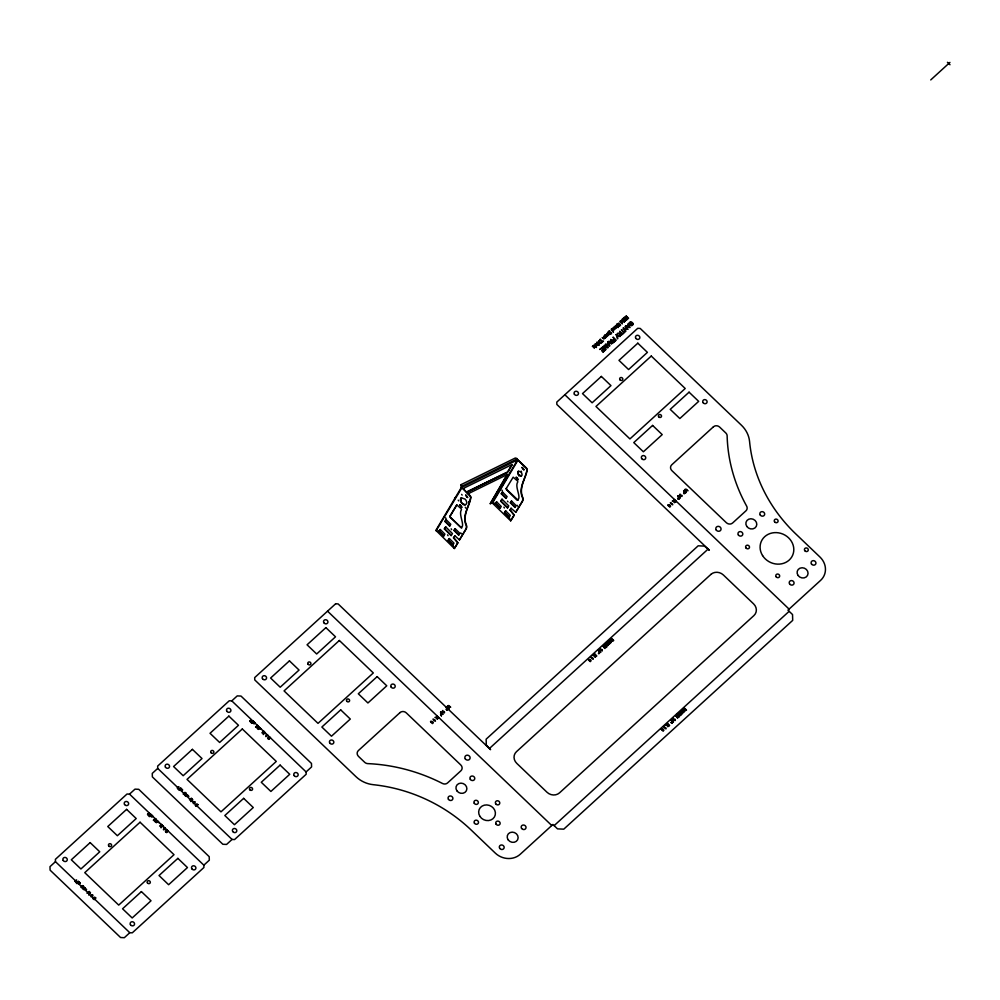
<?xml version="1.0" encoding="UTF-8"?>
<svg xmlns="http://www.w3.org/2000/svg" width="1000" height="1000" viewBox="0 0 1000 1000"><rect width="100%" height="100%" fill="white"/><g stroke="black" fill="none" stroke-linecap="round" stroke-linejoin="round"><path stroke-width="1.5" d="M445.588 517.788L446.075 518.65M453.137 545.862L453.638 546.675M460.812 532.95L461.325 533.763M501.912 490.112L502.413 490.925M503.888 507.163L504.4 507.975M517.137 505.275L517.625 506.125M510.975 508.225L515.788 512.225L522.225 501.4A5.763 5.213 24.4 0 0 522.55 497.837C517.925 487.713 525.887 478.375 526.975 469.55A6.85 6.188 24.4 0 0 525.988 467.987L517.6 459.888L461.987 487.212L461.05 485.962L461.163 484.613L515.3 458.013L516.775 458.413L517.562 459.9L491.962 502.95L490.325 503.75L506.863 474.8M461.488 487.15L469.663 495.662A6.85 6.188 24.4 0 1 470.65 497.225C469.562 506.05 461.6 515.388 466.225 525.525A5.763 5.213 24.4 0 1 465.9 529.087L459.462 539.913L455.1 535.95L453.488 537.863L457.713 542.863L454.35 548.525L435.887 530.337L461.688 486.912M461.625 494.387L462.15 495.1M438.038 530.763L438.387 531.562M447.562 534.837L448.05 535.7M451.15 528.812L451.662 529.625M458.188 500.188L458.713 500.887M465.288 507.25L465.775 508.113M468.725 501.463L469.237 502.275M494.225 503.025L494.613 503.975M507.475 501.138L508 501.838M509.462 518.188L509.95 519.038M518.538 475.238L519.025 476.087M521.163 471.1L521.512 471.9M466.95 492.488L506.287 473.162A6.837 6.175 24.4 0 0 508.45 471.225L512 464.75L508.15 470.925A6.837 6.175 24.4 0 1 505.988 472.863L466.637 492.188M518.587 471.1L521.025 472.163A4.525 4.088 24.4 0 1 521.788 473.35L522.087 474.975L521.188 476.15M598.525 653.325L599.438 653.375L598.475 653.7M518.175 471.488L518.275 473.762A4.525 4.088 24.4 0 0 519.05 474.938L521.163 476.05M459.462 539.913L466.188 528.95A5.763 5.213 24.4 0 0 466.512 525.375C461.887 515.25 469.85 505.913 470.938 497.088A6.85 6.188 24.4 0 0 469.95 495.525L462 487.562L461.163 484.613M515.788 512.225L522.513 501.262A5.763 5.213 24.4 0 0 522.837 497.7C518.212 487.562 526.175 478.225 527.263 469.4A6.85 6.188 24.4 0 0 526.275 467.837L518.038 460.025L492.438 503.075L510.675 520.837L514.325 515.037L510.1 510.05L514.038 515.175L510.675 520.837M456.812 504.925L460.962 508.5A1.512 1.375 24.4 0 1 461.425 509.65C458.113 514.612 465.7 525.95 461.012 527.7L450.613 517.362A1.363 1.225 24.4 0 1 450.225 515.988L456.812 504.925L449.938 516.138A1.363 1.225 24.4 0 0 450.325 517.5L461.737 528M455.3 497.525L454.6 498.7M461.562 486.475L517.288 458.913M436.112 530.763L462 487.562M439.137 531.325L440.238 529.475L444.9 534.125L443.812 535.975L439.137 531.325L440.363 529.6M444.988 521.487L446.087 519.637L450.763 524.288L449.663 526.138L444.988 521.487L446.213 519.763M444.387 528.938L445.65 526.825L452.438 533.575L451.175 535.688L444.387 528.938L445.775 526.95M448.175 540.325L449.275 538.475L453.95 543.138L452.85 544.975L448.175 540.325L449.4 538.612M454.038 530.487L455.125 528.638L459.8 533.288L458.713 535.138L454.038 530.487L455.262 528.763M453.488 537.863L454.837 535.925M453.775 537.725L458 542.725L454.35 548.525M490.188 503.65L507.587 474.375L468.2 493.738M495.462 503.638L496.55 501.8L501.225 506.45L500.138 508.288L495.462 503.638L496.688 501.925M501.312 493.8L502.413 491.95L507.088 496.613L505.988 498.45L501.312 493.8L502.537 492.088M506.262 488.45L513.175 477.175L517.288 480.812A1.512 1.375 24.4 0 1 517.75 481.975C514.212 486.962 522.525 498.55 517 500.112L506.65 489.825A1.363 1.225 24.4 0 1 506.262 488.45L506.55 488.312A1.363 1.225 24.4 0 0 506.938 489.675L518.112 500.25M500.712 501.262L501.975 499.137L508.762 505.9L507.5 508.013L500.712 501.262L502.1 499.275M504.5 512.65L505.6 510.8L510.275 515.45L509.175 517.3L504.5 512.65L505.725 510.925M510.363 502.8L511.45 500.962L516.125 505.613L515.025 507.463L510.363 502.8L511.587 501.087M509.812 510.188L511.163 508.237M465.938 495.175C471.5 502.375 461.987 490.25 467.337 497.438M460.087 505.012C465.812 512.362 455.962 499.787 461.488 507.287M522.263 467.5C527.825 474.688 518.312 462.562 523.663 469.762M516.4 477.337C521.975 484.525 512.463 472.4 517.8 479.6M461.425 497.788L465.15 499.15A6.5 5.875 24.4 0 1 466.362 501.037C468.425 504.325 463.812 506.512 461.975 503.45A6.5 5.875 24.4 0 1 460.763 501.562L460.412 499.175L461.425 497.788A1.975 1.775 24.4 0 0 460.975 498.3L461.05 501.425A6.5 5.875 24.4 0 0 462.262 503.312L465.2 504.862M55.462 861.663L50 866.65L50.1 870.15L120.575 937.525L124.325 937.7L129.787 932.712L132.287 932.825L203.912 867.5L203.85 865.175L129.525 794.125L127.025 794.013L55.4 859.325L55.462 861.663L129.787 932.712M129.525 794.125L135 789.137L138.737 789.312L209.213 856.688L209.312 860.188L203.85 865.175M157.725 768.413L152.262 773.4L152.363 776.9L222.838 844.262L226.575 844.438L232.05 839.45L234.55 839.575L306.175 774.25L306.1 771.925L231.788 700.875L229.288 700.763L157.662 766.075L157.725 768.413L232.05 839.45M231.788 700.875L237.25 695.888L241 696.062L311.475 763.438L311.575 766.938L306.1 771.925M930.738 79.925L947.5 64.638M948.112 64.088L949.938 62.425M253.725 721.95L252.975 722.638L254.05 723.475L254.288 722.487M78.05 883.138L76.9 883.637L79 881.737L80.312 883.213L79.45 884.137L78.612 883.688M263.875 731.625L263.188 732.262L264.462 733.175L264.575 732.3M88.263 892.763L87.05 893.337L89.138 891.425L90.5 892.837L89.138 893.55L88.987 895.188L88.6 893.088M446.1 707.262L448.575 709.125L447.088 710.25L446.037 709.362L447 708.125M447.25 708.375L446.625 709.7L448.038 709.125M489.688 748.25L707.825 549.338M554.138 825.625L789.15 611.312M462.038 486.875L461.175 487.65M518.075 471.388L517.987 473.9A4.525 4.088 24.4 0 0 518.763 475.075L521.475 476M466.488 492.025L505.188 473.25M260.875 728.675L261.125 728.787M188.212 795.8L188.875 796.438L187.887 796.012M158.363 822.013L159.037 822.663L158.05 822.237M85.95 889.05L86.613 889.688L85.625 889.262M511.775 464.7L465.225 487.488A7.088 6.4 24.4 0 0 463.387 488.95M608.237 341.775L610.638 342.137L611.225 343.975L613.75 342.35L610.75 339.487L611.263 341.5L608.713 341.337L607.8 342.175L608.387 343.338L607.2 344.412L605.525 344.237L609.7 346.05L608.2 341.812M947.438 62.3L950 64.75M564.85 394.75L789.087 609.113M327.537 611.163L551.775 825.525M501.6 493.663L506.15 498.188M510.65 502.663L515.188 507.188M501 501.112L507.663 507.738M495.75 503.5L500.288 508.025M504.787 512.5L509.338 517.025M445.275 521.337L449.825 525.862M454.325 530.337L458.862 534.862M444.675 528.8L451.337 535.425M439.425 531.175L443.963 535.7M448.462 540.188L453.013 544.712M454.725 497.8L454.75 498.45M442.825 711.8L442.788 710.487L442.1 711.8L444.462 712.887L444.375 711.575L442.825 711.8M600.675 649.837L600.625 648.525L599.938 649.85L602.3 650.938L602.212 649.625L600.675 649.837M673.462 719.425L673.425 718.112L672.725 719.425L675.1 720.512L675.013 719.2L673.462 719.425M680.138 495.387L680.1 494.075L679.412 495.387L681.775 496.475L681.688 495.175L680.138 495.387M432.4 721.875L431.55 722.825L430.513 721.587L432.55 721.55L433.263 722.638L432.438 723.587L432.4 721.875M590.25 659.925L589.4 660.875L588.362 659.625L590.4 659.587L591.1 660.688L590.275 661.637L590.25 659.925M663.037 729.5L662.188 730.45L661.15 729.212L663.188 729.175L663.888 730.263L663.062 731.213L663.037 729.5M669.712 505.462L668.863 506.425L667.825 505.175L669.862 505.138L670.575 506.225L669.75 507.175L669.712 505.462M75.125 881.275L76.15 882.775L78.513 881.263L76.338 882.45C73.987 881.3 79.15 877.975 75.125 881.275M147.55 814.237L148.575 815.738L150.925 814.237L148.763 815.413C146.412 814.275 151.575 810.938 147.55 814.237M177.387 788.012L178.412 789.513L180.775 788.012L178.6 789.188C176.25 788.05 181.412 784.725 177.387 788.012M249.812 720.987L250.837 722.487L253.188 720.987L251.025 722.163C248.663 721.012 253.825 717.688 249.812 720.987M622.9 321.688L621.862 322.612L622.312 323.9L619.788 321.488L621.487 320.337L622.9 321.688M599.562 342.488L597.175 342.113C598.4 345.312 600.037 341.85 600.812 343.5L598.75 340.675L599.562 342.488M614.738 329.1C612.812 332.3 613.413 327.1 612.725 328.8C610.65 329.363 614.5 326.2 614.738 329.1M616.6 327.413C614.663 330.6 615.262 325.412 614.587 327.1C612.513 327.675 616.362 324.5 616.6 327.413M93.362 898.575C93.987 900.8 95.325 896.988 93.362 898.575M165.787 831.55C166.412 833.763 167.75 829.95 165.787 831.55M195.625 805.325C196.25 807.537 197.587 803.725 195.625 805.325M268.038 738.3C268.675 740.512 270.012 736.7 268.038 738.3M597.275 345.037C596.375 348.175 592.837 340.737 597.275 345.037M152.738 816.188L151.862 817.1L150.463 816.112L149.325 816.612L151.412 814.7L152.738 816.188M182.575 789.963L181.7 790.875L180.312 789.887L179.163 790.387L181.262 788.475L182.575 789.963M255 722.925L254.125 723.85L252.725 722.862L251.588 723.35L253.675 721.45L255 722.925M161.625 826.787L161.038 827.812C162.375 824.2 156.888 828.088 161.55 824.388L162.975 826.225L161.625 826.787M191.475 800.562L190.888 801.587C192.213 797.975 186.725 801.862 191.4 798.175L192.812 800L191.475 800.562M263.888 733.538L263.3 734.55C264.637 730.95 259.15 734.837 263.812 731.137L265.238 732.975L263.888 733.538M620.862 321.213L622.25 321.987L620.862 321.213M83.637 886.363L82.375 888.025L80.9 887.275L82.675 887.412L81.65 886.5L82.662 885.588L83.637 886.363M156.062 819.325L154.787 820.987L153.325 820.238L155.1 820.375L154.062 819.463L155.087 818.55L156.062 819.325M185.9 793.1L184.625 794.775L183.162 794.013L184.938 794.163L183.912 793.25L184.925 792.337L185.9 793.1M258.312 726.075L257.05 727.738L255.575 726.988L257.35 727.125L256.325 726.213L257.35 725.3L258.312 726.075M436.863 718.062L437.337 718.725L438.45 717.913L437.713 717.212L436.863 718.062M610.887 342.587L611.538 343.488L613.038 342.388L612.05 341.438L610.887 342.587M619.938 334.338L620.588 335.238L622.087 334.125L621.1 333.175L619.938 334.338M594.7 656.112L595.188 656.775L596.287 655.95L595.55 655.25L594.7 656.112M674.175 501.65L674.65 502.312L675.763 501.5L675.025 500.8L674.175 501.65M667.5 725.688L667.975 726.35L669.075 725.537L668.35 724.837L667.5 725.688M614.163 329.2L613.263 329.438L614.163 329.2M616.013 327.512L615.112 327.75L616.013 327.512M435.012 720.25C429.5 716.2 437.262 723.888 435.012 720.25M592.863 658.288C587.337 654.25 595.1 661.938 592.863 658.288M672.337 503.837C666.812 499.8 674.575 507.475 672.337 503.837M665.65 727.875C660.125 723.825 667.9 731.513 665.65 727.875M632.675 323.988C633.088 325.788 629.288 324.825 631.225 325.775L632.575 325.288L633.075 323.425L631.45 321.887L629.438 322.35L628.725 323.875L629.837 324.938L631.05 323.837L629.3 323.725L630.475 322.312L632.675 323.988M604.85 338.3L603.763 338.988L602.175 337.562L604.362 338.35L603.675 336.188L605.413 337.4L604.712 335.238L606.538 336.975L604.85 338.3M607.825 335.588L606.737 336.287L605.138 334.85L607.337 335.637L606.638 333.488L608.375 334.7L607.688 332.525L609.513 334.275L607.825 335.588M611.1 333.225C609.2 334.913 610.85 327.512 608.062 332.188L609.412 331.788L610.212 334.15L611.487 333.762L611.4 332.475L611.1 333.225M617.075 324.05L617.825 325.412L619.875 324.95L618.837 326.3L620.525 325.45L619.975 324.275L617.8 324.663L618.888 323.15L617.075 324.05M618.35 326.887L618.175 327.575C614.95 326.287 615.562 323.375 618.35 326.887M610.775 639.637L611.838 641.2L613.188 640.512L611.5 638.9L610.775 639.637M683.562 709.225L684.625 710.775L685.975 710.088L684.287 708.487L683.562 709.225M440.788 712.45L442.6 714.175L440.788 712.45M598.625 650.5L600.438 652.225L598.625 650.5M678.1 496.05L679.912 497.762L678.1 496.05M671.413 720.075L673.225 721.8L671.413 720.075M95.75 897.987L93.912 897.887L95 898.763L94.25 899.638L92.975 898.637L94.663 897.138L95.75 897.987M168.162 830.95L166.337 830.85L167.425 831.725L166.663 832.6L165.4 831.6L167.087 830.113L168.162 830.95M198 804.737L196.175 804.638L197.262 805.5L196.513 806.375L195.238 805.375L196.925 803.888L198 804.737M270.425 737.7L268.6 737.6L269.675 738.475L268.925 739.35L267.663 738.35L269.35 736.85L270.425 737.7M430.988 721.4L432 722.35L430.988 721.4M588.825 659.438L589.837 660.387L588.825 659.438M668.3 504.988L669.312 505.938L668.3 504.988M661.612 729.025L662.638 729.975L661.612 729.025M444.363 712.288L443.05 712.138L444.363 712.288M602.2 650.337L600.887 650.175L602.2 650.337M681.675 495.887L680.362 495.725L681.675 495.887M674.987 719.912L673.688 719.762L674.987 719.912M90.162 893.012L88.5 892.55L89.2 891.912L90.162 893.012M162.575 825.975L160.925 825.512L161.612 824.887L162.575 825.975M192.413 799.762L190.763 799.287L191.462 798.662L192.413 799.762M436.675 717.725L437.113 719.075L438.963 717.887L436.763 715.788L437.137 717.262L434.913 717.463L436.675 717.725M619.688 333.875L620.275 335.712L622.8 334.1L619.8 331.225L620.75 332.85L617.288 333.512L619.688 333.875M594.525 655.775L594.95 657.125L596.8 655.938L594.6 653.825L595.3 655.013L592.762 655.512L594.525 655.775M673.988 501.312L674.425 502.663L676.275 501.475L674.075 499.375L674.775 500.562L672.225 501.05L673.988 501.312M667.312 725.35L667.738 726.7L669.6 725.512L667.387 723.413L668.088 724.6L665.55 725.088L667.312 725.35M608.7 641.363L608.875 642.862L610.475 643.062L610.275 641.525L608.7 641.363M681.5 710.938L681.663 712.45L683.275 712.65L683.062 711.112L681.5 710.938M610.462 639.425L611.512 641.462L613.725 640.512L611.512 638.4L610.462 639.425M683.25 709.013L684.3 711.05L686.513 710.088L684.3 707.987L683.25 709.013M85.363 888.3L84.075 889.675L82.675 888.812L83.987 887.362L85.363 888.3M157.787 821.263L156.488 822.638L155.087 821.787L156.4 820.337L157.787 821.263M187.625 795.037L186.325 796.413L184.938 795.562L186.238 794.112L187.625 795.037M260.038 728.012L258.75 729.388L257.35 728.525L258.663 727.075L260.038 728.012M440.775 715.062L441.275 715.55L440.775 715.062M678.088 498.65L678.6 499.137L678.088 498.65M671.4 722.688L671.912 723.175L671.4 722.688M260.462 728.612L261.3 729.4L260.462 728.612M440.613 714.9L441.45 715.7L440.613 714.9M677.925 498.488L678.763 499.288L677.925 498.488M671.237 722.525L672.075 723.325L671.237 722.525M611.15 642.35L609.3 643.575L608.088 641.712L609.9 640.863L611.15 642.35M683.938 711.938L682.1 713.162L680.875 711.3L682.688 710.438L683.938 711.938M82.225 886.137C81.737 888.475 84.7 885.5 82.225 886.137M154.65 819.1C154.162 821.45 157.125 818.475 154.65 819.1M184.488 792.887C184 795.225 186.962 792.25 184.488 792.887M256.9 725.85C256.425 728.188 259.375 725.212 256.9 725.85M440.562 712.237L441.012 713.938L442.812 714.4L442.375 712.7L440.562 712.237M677.875 495.838L678.325 497.525L680.125 497.987L679.688 496.287L677.875 495.838M598.4 650.288L598.85 651.988L600.662 652.438L600.212 650.738L598.4 650.288M671.2 719.862L671.637 721.562L673.45 722.025L673 720.325L671.2 719.862M447.9 706.038L449.038 708.7L447.312 706.912L447.612 705.812L448.775 705.525L450.688 707.2L447.9 706.038M685.212 489.625L686.35 492.287L684.625 490.5L684.925 489.4L686.087 489.113L688 490.788L685.212 489.625M683.775 492.2L684.025 493.787L685.9 492.713L683.688 490.6L683.775 492.2M79.925 883.337L78.288 882.913L79.037 882.237L79.925 883.337M152.338 816.312L150.712 815.888L151.463 815.2L152.338 816.312M182.175 790.088L180.55 789.663L181.3 788.988L182.175 790.088M684.025 492.45L684.237 493.45L685.362 492.713L684.025 492.45M83.588 888.1L83.65 889.438L85.025 888.188L83.588 888.1M156 821.062L156.075 822.412L157.45 821.162L156 821.062M185.85 794.85L185.912 796.188L187.288 794.938L185.85 794.85M258.263 727.812L258.337 729.163L259.7 727.913L258.263 727.812M592.837 346.075L592.337 346.525L594.138 347.05L594.212 348.225L594.663 346.613L596.462 347.475L593.938 345.062L594.087 346.463L592.837 346.075M596.712 342.537L598.075 344.7L596.712 342.537M600.25 339.312L599.763 339.75L601.862 341.75L601.575 342.812L603.475 341.075L602.337 341.312L600.25 339.312M611.362 329.175L613.425 332L611.362 329.175M622.312 319.188L624.375 322.025L622.312 319.188M623.237 318.35L624.6 320.513L623.237 318.35M624.163 317.5L626.237 320.325L626.95 319.662L625.662 317.625L627.812 318.875L628.538 318.212L626.025 315.812L627.55 318.113L624.637 317.075L626.138 319.4L624.163 317.5M598.775 344.525L598.775 345.363L598.775 344.525M625.312 320.325L625.3 321.175L625.312 320.325M601.912 347.537L599.788 349.475L601.888 348.225L602.913 349.2L601.688 350.975L603.263 349.538L604.175 350.412L602.85 352.287L604.913 350.412L601.912 347.537M602.888 346.65L605.525 349.85L606.038 349.387L604.3 346.175L607.675 347.887L608.237 347.375L605.237 344.513L607.438 347.275L604.05 345.588L605.4 349.05L602.888 346.65M613.162 337.287L614.15 338.938L612.812 340.15L614.5 339.275L615.425 340.163L614.237 341.9L616.163 340.15L613.162 337.287M616.138 334.575L617.625 338.825L617.513 336.287L620.225 336.438L616.138 334.575M621.512 329.675L623.775 332.55C620.825 335.913 627.825 329.538 624.15 332.2L621.512 329.675M623.25 328.088L625.862 331.3L623.875 328.725L628.112 329.263L625.112 326.388L627.1 328.975L623.25 328.088M625.837 325.725L629.975 327.55L628.062 323.688L628.263 325.213L627.075 326.3L625.837 325.725M608.6 343.738L607.638 344.625L609.587 345.55L608.6 343.738M628.475 325.613L627.513 326.5L629.462 327.425L628.475 325.613M335.613 603.8L254.7 677.588L254.762 679.925L355.988 776.688A26.913 24.312 24.4 0 0 373.263 784.688A152.525 137.775 24.4 0 1 471.125 830L495.288 853.1A17.938 16.213 24.4 0 0 520.25 854.262L552.925 824.475L557.513 828.863L563.763 829.163L792.7 620.375L792.537 614.55L787.95 610.15L820.612 580.363A17.938 16.213 24.4 0 0 819.963 557.025L795.8 533.938A152.525 137.775 24.4 0 1 749.575 441.512A26.913 24.312 24.4 0 0 741.425 425.213L640.2 328.438L637.7 328.325L556.788 402.113L556.85 404.45L709.325 550.212L704.438 546.1L698.188 545.8L486.138 739.175L486.3 745.013L490.588 749.675L338.113 603.913L335.613 603.8M90.15 842.613L71.312 859.788L80.925 868.975L99.75 851.787L90.15 842.613M126.6 809.362L107.762 826.538L117.375 835.725L136.213 818.55L126.6 809.362M192.4 749.35L173.575 766.525L183.175 775.713L202.013 758.538L192.4 749.35M228.863 716.112L210.025 733.288L219.638 742.475L238.475 725.3L228.863 716.112M289.438 660.863L270.6 678.037L280.212 687.225L299.05 670.05L289.438 660.863M325.9 627.625L307.062 644.8L316.675 653.988L335.513 636.812L325.9 627.625M601.35 376.425L582.513 393.6L592.125 402.788L610.962 385.613L601.35 376.425M637.812 343.188L618.975 360.363L628.587 369.55L647.412 352.375L637.812 343.188M140.062 822.225L84.763 872.65L118.725 905.1L174.013 854.688L140.062 822.225M242.312 728.975L187.025 779.388L220.975 811.85L276.275 761.425L242.312 728.975M339.35 640.475L284.062 690.9L318.012 723.363L373.312 672.938L339.35 640.475M651.263 356.05L595.975 406.463L629.925 438.925L685.212 388.5L651.263 356.05M164.213 827.9C161.15 832.487 168.075 827.463 164.213 827.9M266.475 734.65C263.412 739.237 270.338 734.212 266.475 734.65M91.788 894.925C88.725 899.525 95.662 894.5 91.788 894.925M194.05 801.675C190.987 806.275 197.913 801.25 194.05 801.675M141.4 891.6L122.562 908.775L132.175 917.962L151.012 900.788L141.4 891.6M177.862 858.363L159.025 875.537L168.625 884.725L187.463 867.55L177.862 858.363M243.663 798.35L224.825 815.525L234.438 824.712L253.275 807.537L243.663 798.35M280.113 765.1L261.275 782.275L270.887 791.462L289.725 774.287L280.113 765.1M340.7 709.862L321.863 727.038L331.475 736.225L350.3 719.05L340.7 709.862M377.15 676.612L358.312 693.787L367.925 702.975L386.763 685.8L377.15 676.612M652.6 425.425L633.775 442.6L643.375 451.788L662.212 434.613L652.6 425.425M689.062 392.175L670.225 409.363L679.837 418.537L698.675 401.362L689.062 392.175M400.05 712.575L358.363 750.588A4.487 4.05 24.4 0 0 358.537 756.425L364.65 762.262A4.487 4.05 24.4 0 0 367.688 763.612A166.675 150.562 24.4 0 1 442.362 783.413A4.487 4.05 24.4 0 0 447.562 782.938L460.913 770.763A4.487 4.05 24.4 0 0 460.75 764.925L406.287 712.875A4.487 4.05 24.4 0 0 400.05 712.575M713.413 426.812L671.737 464.825A4.487 4.05 24.4 0 0 671.9 470.65L726.363 522.712A4.487 4.05 24.4 0 0 732.6 523L745.95 510.825A4.487 4.05 24.4 0 0 746.575 505.988A166.675 150.562 24.4 0 1 727.138 435.812A4.487 4.05 24.4 0 0 725.775 432.95L719.663 427.1A4.487 4.05 24.4 0 0 713.413 426.812M603.013 646.15L604.938 648.512L603.475 646.625C611.725 650.188 599.963 641.025 605.85 646.8L603.013 646.15M605.475 643.913L606.838 646.787L605.65 644.325L608.35 645.413L606.938 643.15L609.525 644.325L606.775 642.725L607.925 645.3L605.475 643.913M710.888 574.4L516.45 751.7A8.975 8.1 24.4 0 0 516.788 763.375L547.025 792.275A8.975 8.1 24.4 0 0 559.513 792.862L753.938 615.55A8.975 8.1 24.4 0 0 753.612 603.888L723.375 574.975A8.975 8.1 24.4 0 0 710.888 574.4M675.812 715.738L677.725 718.1L676.263 716.2C684.513 719.762 672.75 710.612 678.637 716.388L675.812 715.738M678.263 713.487L679.625 716.363L678.45 713.9L681.137 714.987L679.737 712.725L682.312 713.913L679.562 712.312L680.713 714.887L678.263 713.487M762.575 555.575A17.138 15.475 24.4 0 0 791.775 556.938A17.138 15.475 24.4 0 0 776.5 532.625A17.138 15.475 24.4 0 0 762.575 555.575M574.388 394.25A2.237 2.025 24.4 0 0 578.212 394.438A2.237 2.025 24.4 0 0 576.213 391.25A2.237 2.025 24.4 0 0 574.388 394.25M635.763 338.288A2.237 2.025 24.4 0 0 639.587 338.475A2.237 2.025 24.4 0 0 637.587 335.288A2.237 2.025 24.4 0 0 635.763 338.288M641.663 458.562A2.237 2.025 24.4 0 0 645.487 458.738A2.237 2.025 24.4 0 0 643.487 455.562A2.237 2.025 24.4 0 0 641.663 458.562M703.037 402.6A2.237 2.025 24.4 0 0 706.85 402.775A2.237 2.025 24.4 0 0 704.85 399.6A2.237 2.025 24.4 0 0 703.037 402.6M496.05 824.112A2.237 2.025 24.4 0 0 499.875 824.287A2.237 2.025 24.4 0 0 497.875 821.1A2.237 2.025 24.4 0 0 496.05 824.112M474.263 803.288A2.237 2.025 24.4 0 0 478.088 803.462A2.237 2.025 24.4 0 0 476.087 800.288A2.237 2.025 24.4 0 0 474.263 803.288M323.85 622.725A2.237 2.025 24.4 0 0 327.675 622.913A2.237 2.025 24.4 0 0 325.675 619.725A2.237 2.025 24.4 0 0 323.85 622.725M262.488 678.688A2.237 2.025 24.4 0 0 266.3 678.875A2.237 2.025 24.4 0 0 264.3 675.688A2.237 2.025 24.4 0 0 262.488 678.688M391.125 687.038A2.237 2.025 24.4 0 0 394.95 687.212A2.237 2.025 24.4 0 0 392.95 684.038A2.237 2.025 24.4 0 0 391.125 687.038M329.75 743A2.237 2.025 24.4 0 0 333.575 743.175A2.237 2.025 24.4 0 0 331.575 740A2.237 2.025 24.4 0 0 329.75 743M479.888 816.338A8.525 7.7 24.4 0 0 494.412 817.013A8.525 7.7 24.4 0 0 486.812 804.925A8.525 7.7 24.4 0 0 479.888 816.338M495.7 803.775A2.237 2.025 24.4 0 0 499.513 803.95A2.237 2.025 24.4 0 0 497.525 800.763A2.237 2.025 24.4 0 0 495.7 803.775M474.425 823.162A2.237 2.025 24.4 0 0 478.25 823.337A2.237 2.025 24.4 0 0 476.25 820.163A2.237 2.025 24.4 0 0 474.425 823.162M226.812 711.213A2.237 2.025 24.4 0 0 230.637 711.4A2.237 2.025 24.4 0 0 228.637 708.213A2.237 2.025 24.4 0 0 226.812 711.213M165.45 767.175A2.237 2.025 24.4 0 0 169.275 767.362A2.237 2.025 24.4 0 0 167.275 764.175A2.237 2.025 24.4 0 0 165.45 767.175M294.088 775.525A2.237 2.025 24.4 0 0 297.913 775.7A2.237 2.025 24.4 0 0 295.912 772.525A2.237 2.025 24.4 0 0 294.088 775.525M232.712 831.488A2.237 2.025 24.4 0 0 236.537 831.663A2.237 2.025 24.4 0 0 234.537 828.487A2.237 2.025 24.4 0 0 232.712 831.488M798.062 575.45A5.562 5.025 24.4 0 0 807.525 575.425A5.562 5.025 24.4 0 0 802.15 567.75A5.562 5.025 24.4 0 0 798.062 575.45M746.812 526.45A5.562 5.025 24.4 0 0 756.263 526.425A5.562 5.025 24.4 0 0 750.888 518.763A5.562 5.025 24.4 0 0 746.812 526.45M456.9 790.825A5.562 5.025 24.4 0 0 466.35 790.812A5.562 5.025 24.4 0 0 460.975 783.138A5.562 5.025 24.4 0 0 456.9 790.825M508.15 839.825A5.562 5.025 24.4 0 0 517.612 839.8A5.562 5.025 24.4 0 0 512.238 832.138A5.562 5.025 24.4 0 0 508.15 839.825M811.488 564A2.462 2.225 24.4 0 0 815.688 564.075A2.462 2.225 24.4 0 0 813.375 560.638A2.462 2.225 24.4 0 0 811.488 564M789.638 583.987A2.462 2.225 24.4 0 0 793.838 583.975A2.462 2.225 24.4 0 0 791.45 580.575A2.462 2.225 24.4 0 0 789.638 583.987M499.725 848.363A2.462 2.225 24.4 0 0 503.925 848.363A2.462 2.225 24.4 0 0 501.538 844.963A2.462 2.225 24.4 0 0 499.725 848.363M521.6 828.425A2.462 2.225 24.4 0 0 525.8 828.413A2.462 2.225 24.4 0 0 523.413 825.013A2.462 2.225 24.4 0 0 521.6 828.425M760.263 515.05A2.462 2.225 24.4 0 0 764.45 515.037A2.462 2.225 24.4 0 0 762.075 511.637A2.462 2.225 24.4 0 0 760.263 515.05M738.388 535A2.462 2.225 24.4 0 0 742.575 534.987A2.462 2.225 24.4 0 0 740.2 531.587A2.462 2.225 24.4 0 0 738.388 535M448.462 799.35A2.462 2.225 24.4 0 0 452.663 799.375A2.462 2.225 24.4 0 0 450.3 795.962A2.462 2.225 24.4 0 0 448.462 799.35M470.35 779.425A2.462 2.225 24.4 0 0 474.538 779.412A2.462 2.225 24.4 0 0 472.163 776.012A2.462 2.225 24.4 0 0 470.35 779.425M124.55 804.475A2.237 2.025 24.4 0 0 128.375 804.65A2.237 2.025 24.4 0 0 126.375 801.462A2.237 2.025 24.4 0 0 124.55 804.475M63.188 860.438A2.237 2.025 24.4 0 0 67.013 860.612A2.237 2.025 24.4 0 0 65.013 857.425A2.237 2.025 24.4 0 0 63.188 860.438M191.825 868.775A2.237 2.025 24.4 0 0 195.65 868.95A2.237 2.025 24.4 0 0 193.65 865.775A2.237 2.025 24.4 0 0 191.825 868.775M130.463 924.737A2.237 2.025 24.4 0 0 134.275 924.925A2.237 2.025 24.4 0 0 132.275 921.737A2.237 2.025 24.4 0 0 130.463 924.737M619.975 379.8A1.613 1.462 24.4 0 0 622.712 379.675A1.613 1.462 24.4 0 0 621.05 377.5A1.613 1.462 24.4 0 0 619.975 379.8M658.637 416.725A1.613 1.462 24.4 0 0 661.375 416.725A1.613 1.462 24.4 0 0 659.812 414.5A1.613 1.462 24.4 0 0 658.637 416.725M346.725 701.162A1.613 1.462 24.4 0 0 349.462 701.162A1.613 1.462 24.4 0 0 347.912 698.938A1.613 1.462 24.4 0 0 346.725 701.162M308.025 664.175A1.613 1.462 24.4 0 0 310.775 664.163A1.613 1.462 24.4 0 0 309.212 661.938A1.613 1.462 24.4 0 0 308.025 664.175M249.725 789.712A1.613 1.462 24.4 0 0 252.463 789.587A1.613 1.462 24.4 0 0 250.8 787.425A1.613 1.462 24.4 0 0 249.725 789.712M210.987 752.663A1.613 1.462 24.4 0 0 213.738 752.65A1.613 1.462 24.4 0 0 212.175 750.425A1.613 1.462 24.4 0 0 210.987 752.663M147.425 882.9A1.613 1.462 24.4 0 0 150.175 882.9A1.613 1.462 24.4 0 0 148.613 880.675A1.613 1.462 24.4 0 0 147.425 882.9M108.725 845.913A1.613 1.462 24.4 0 0 111.475 845.913A1.613 1.462 24.4 0 0 109.913 843.675A1.613 1.462 24.4 0 0 108.725 845.913M716.237 530.05A2.688 2.438 24.4 0 0 720.812 530.05A2.688 2.438 24.4 0 0 718.213 526.337A2.688 2.438 24.4 0 0 716.237 530.05M465.3 758.888A2.688 2.438 24.4 0 0 469.875 758.875A2.688 2.438 24.4 0 0 467.275 755.175A2.688 2.438 24.4 0 0 465.3 758.888M804.75 550.662A1.975 1.787 24.4 0 0 808.1 550.662A1.975 1.787 24.4 0 0 806.2 547.938A1.975 1.787 24.4 0 0 804.75 550.662M746.012 548A1.975 1.787 24.4 0 0 749.35 547.825A1.975 1.787 24.4 0 0 747.3 545.188A1.975 1.787 24.4 0 0 746.012 548M774.575 521.812A1.975 1.787 24.4 0 0 777.925 521.812A1.975 1.787 24.4 0 0 776.025 519.087A1.975 1.787 24.4 0 0 774.575 521.812M776.125 576.763A1.975 1.787 24.4 0 0 779.488 576.75A1.975 1.787 24.4 0 0 777.575 574.038A1.975 1.787 24.4 0 0 776.125 576.763"/></g></svg>
